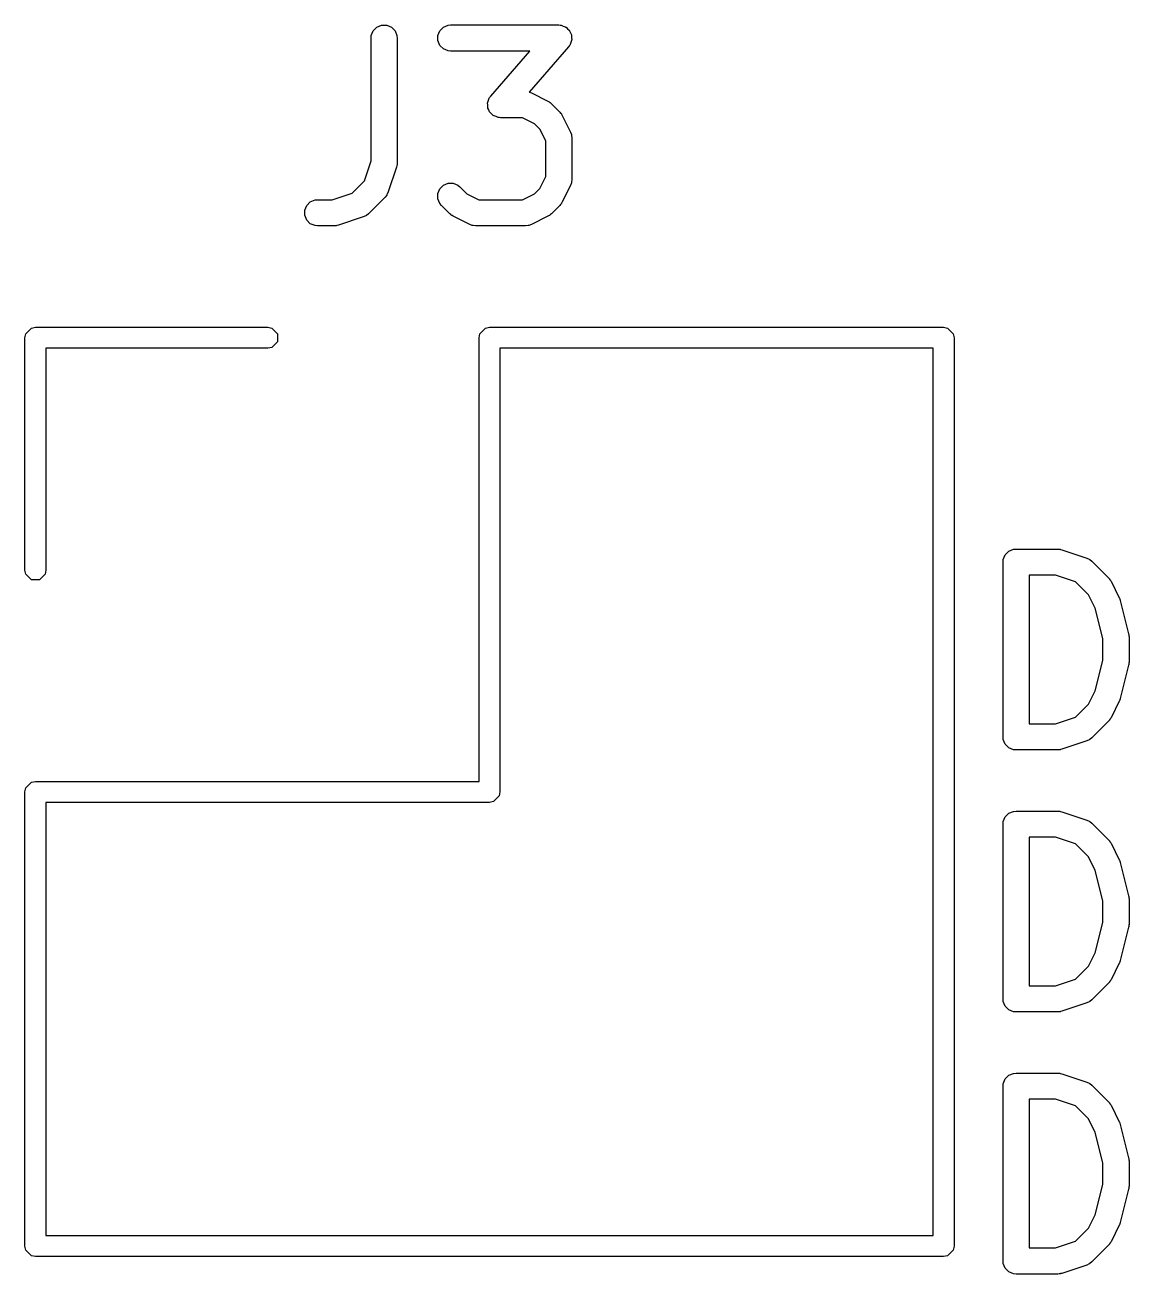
# Model space of a CAD drawing. Extents: x 34.8 to 94.5, y -157.8 to -74.1.
# Drawn here: x 47.61 to 53.93, y -112.03 to -104.88 of the extents above; entities that cross this region are included whole.
import ezdxf

# ---------------------------------------------------------------- set-up
doc = ezdxf.new("R2010")
doc.units = 0
doc.layers.add('BLACK', color=7, linetype='CONTINUOUS')

msp = doc.modelspace()

# ---------------------------------------------------------------- linework, layer by layer
at = {"layer": 'BLACK', "linetype": 'CONTINUOUS'}
for p, q in [((49.624998, -104.892459), (49.652034, -104.88126)), ((49.652034, -104.88126), (49.681298, -104.88126)), ((49.681298, -104.88126), (49.708334, -104.892459)), ((50.005951, -104.892459), (50.032987, -104.88126)), ((50.032987, -104.88126), (50.047619, -104.879819)), ((50.047619, -104.879819), (50.666666, -104.879819)), ((50.666666, -104.879819), (50.674404, -104.880581)), ((50.674404, -104.880581), (50.676372, -104.88045)), ((50.676372, -104.88045), (50.677727, -104.880908)), ((50.677727, -104.880908), (50.681298, -104.88126)), ((50.681298, -104.88126), (50.692555, -104.885923)), ((50.692555, -104.885923), (50.704093, -104.889825)), ((50.704093, -104.889825), (50.705997, -104.89149)), ((49.591666, -104.954819), (49.593107, -104.940187)), ((49.591666, -105.656934), (49.591666, -104.954819)), ((49.593107, -104.940187), (49.604306, -104.913151)), ((49.604306, -104.913151), (49.624998, -104.892459)), ((49.708334, -104.892459), (49.729026, -104.913151)), ((49.729026, -104.913151), (49.740225, -104.940187)), ((49.740225, -104.940187), (49.741666, -104.954819)), ((49.741666, -104.954819), (49.741666, -105.669104)), ((49.97406, -104.940187), (49.985259, -104.913151)), ((49.97406, -104.969451), (49.97406, -104.940187)), ((49.985259, -104.913151), (50.005951, -104.892459)), ((50.705997, -104.89149), (50.708334, -104.892459)), ((50.708334, -104.892459), (50.716944, -104.901069)), ((50.716944, -104.901069), (50.726117, -104.909095)), ((50.726117, -104.909095), (50.727239, -104.911364)), ((50.727239, -104.911364), (50.729026, -104.913151)), ((50.729026, -104.913151), (50.733686, -104.924401)), ((50.733686, -104.924401), (50.739089, -104.935327)), ((50.739089, -104.935327), (50.739257, -104.93785)), ((50.739257, -104.93785), (50.740225, -104.940187)), ((50.740225, -104.940187), (50.740225, -104.952371)), ((50.740225, -104.952371), (50.741035, -104.964525)), ((49.985259, -104.996487), (49.97406, -104.969451)), ((50.005951, -105.017179), (49.985259, -104.996487)), ((50.032987, -105.028378), (50.005951, -105.017179)), ((50.047619, -105.029819), (50.032987, -105.028378)), ((50.501384, -105.029819), (50.047619, -105.029819)), ((50.27689, -105.286383), (50.501384, -105.029819)), ((50.723109, -105.004207), (50.496213, -105.263516)), ((50.72763, -104.997882), (50.723109, -105.004207)), ((50.729026, -104.996487), (50.72763, -104.997882)), ((50.729574, -104.995163), (50.729026, -104.996487)), ((50.73166, -104.992246), (50.729574, -104.995163)), ((50.735561, -104.980708), (50.73166, -104.992246)), ((50.740225, -104.969451), (50.735561, -104.980708)), ((50.741035, -104.964525), (50.740225, -104.96692)), ((50.740225, -104.96692), (50.740225, -104.969451)), ((50.259774, -105.321139), (50.264437, -105.309881)), ((50.264437, -105.309881), (50.268339, -105.298344)), ((50.268339, -105.298344), (50.270424, -105.295426)), ((50.270424, -105.295426), (50.270973, -105.294103)), ((50.270973, -105.294103), (50.272368, -105.292707)), ((50.272368, -105.292707), (50.27689, -105.286383)), ((50.496213, -105.263516), (50.509731, -105.268689)), ((50.509731, -105.268689), (50.604969, -105.316308)), ((50.604969, -105.316308), (50.611268, -105.320272)), ((50.258964, -105.326065), (50.259774, -105.323669)), ((50.259774, -105.338218), (50.258964, -105.326065)), ((50.259774, -105.323669), (50.259774, -105.321139)), ((50.259774, -105.350403), (50.259774, -105.338218)), ((50.260741, -105.352739), (50.259774, -105.350403)), ((50.26091, -105.355263), (50.260741, -105.352739)), ((50.266312, -105.366188), (50.26091, -105.355263)), ((50.270973, -105.377439), (50.266312, -105.366188)), ((50.272759, -105.379225), (50.270973, -105.377439)), ((50.273882, -105.381495), (50.272759, -105.379225)), ((50.283054, -105.38952), (50.273882, -105.381495)), ((50.291665, -105.398131), (50.283054, -105.38952)), ((50.611268, -105.320272), (50.613096, -105.32103)), ((50.613096, -105.32103), (50.615152, -105.322718)), ((50.615152, -105.322718), (50.617412, -105.32414)), ((50.617412, -105.32414), (50.618711, -105.325638)), ((50.618711, -105.325638), (50.624461, -105.330357)), ((50.624461, -105.330357), (50.67208, -105.377976)), ((50.67208, -105.377976), (50.676798, -105.383725)), ((50.676798, -105.383725), (50.678297, -105.385025)), ((50.678297, -105.385025), (50.679718, -105.387284)), ((50.679718, -105.387284), (50.681407, -105.389341)), ((50.681407, -105.389341), (50.682164, -105.391168)), ((50.294001, -105.399099), (50.291665, -105.398131)), ((50.295906, -105.400765), (50.294001, -105.399099)), ((50.307443, -105.404666), (50.295906, -105.400765)), ((50.318701, -105.40933), (50.307443, -105.404666)), ((50.322271, -105.409681), (50.318701, -105.40933)), ((50.323627, -105.41014), (50.322271, -105.409681)), ((50.325594, -105.410008), (50.323627, -105.41014)), ((50.333333, -105.410771), (50.325594, -105.410008)), ((50.458485, -105.410771), (50.333333, -105.410771)), ((50.527001, -105.445029), (50.458485, -105.410771)), ((50.557408, -105.475436), (50.527001, -105.445029)), ((50.682164, -105.391168), (50.686129, -105.397468)), ((50.686129, -105.397468), (50.733748, -105.492706)), ((50.591666, -105.543952), (50.557408, -105.475436)), ((50.733748, -105.492706), (50.739003, -105.506437)), ((50.739003, -105.506437), (50.739194, -105.509126)), ((50.739194, -105.509126), (50.740225, -105.511615)), ((50.740225, -105.511615), (50.741666, -105.526247)), ((50.741666, -105.526247), (50.741666, -105.764342)), ((50.591666, -105.746637), (50.591666, -105.543952)), ((49.553494, -105.771447), (49.591666, -105.656934)), ((49.741666, -105.669104), (49.740936, -105.67651)), ((49.740936, -105.67651), (49.741077, -105.678485)), ((49.737817, -105.692822), (49.690198, -105.835678)), ((49.739466, -105.685566), (49.737817, -105.692822)), ((49.740225, -105.683736), (49.739466, -105.685566)), ((49.740486, -105.681082), (49.740225, -105.683736)), ((49.741077, -105.678485), (49.740486, -105.681082)), ((50.557407, -105.815153), (50.591666, -105.746637)), ((49.483295, -105.841647), (49.553494, -105.771447)), ((49.97406, -105.844948), (49.985259, -105.817912)), ((49.985259, -105.817912), (50.005952, -105.797219)), ((50.005952, -105.797219), (50.032988, -105.786021)), ((50.032988, -105.786021), (50.062251, -105.786021)), ((50.062251, -105.786021), (50.089287, -105.79722)), ((50.089287, -105.79722), (50.100653, -105.806548)), ((50.100653, -105.806548), (50.139665, -105.845561)), ((50.527, -105.845561), (50.557407, -105.815153)), ((50.733748, -105.797883), (50.686129, -105.893121)), ((50.739003, -105.784152), (50.733748, -105.797883)), ((50.739194, -105.781462), (50.739003, -105.784152)), ((50.740225, -105.778974), (50.739194, -105.781462)), ((50.741666, -105.764342), (50.740225, -105.778974)), ((49.244046, -105.892459), (49.271082, -105.88126)), ((49.271082, -105.88126), (49.285714, -105.879819)), ((49.285714, -105.879819), (49.368782, -105.879819)), ((49.368782, -105.879819), (49.483295, -105.841647)), ((49.672081, -105.864993), (49.576842, -105.960233)), ((49.681408, -105.853628), (49.672081, -105.864993)), ((49.682438, -105.851139), (49.681408, -105.853628)), ((49.684204, -105.849104), (49.682438, -105.851139)), ((49.690198, -105.835678), (49.684204, -105.849104)), ((49.97406, -105.874211), (49.97406, -105.844948)), ((49.985258, -105.901247), (49.97406, -105.874211)), ((50.139665, -105.845561), (50.208181, -105.879819)), ((50.208181, -105.879819), (50.458485, -105.879819)), ((50.458485, -105.879819), (50.527, -105.845561)), ((49.212155, -105.940187), (49.223354, -105.913151)), ((49.212155, -105.969451), (49.212155, -105.940187)), ((49.223354, -105.913151), (49.244046, -105.892459)), ((49.576842, -105.960233), (49.565477, -105.96956)), ((49.994585, -105.912612), (49.985258, -105.901247)), ((50.042204, -105.960232), (49.994585, -105.912612)), ((50.047953, -105.96495), (50.042204, -105.960232)), ((50.624462, -105.960232), (50.618712, -105.96495)), ((50.67208, -105.912613), (50.624462, -105.960232)), ((50.676798, -105.906863), (50.67208, -105.912613)), ((50.678297, -105.905564), (50.676798, -105.906863)), ((50.679718, -105.903305), (50.678297, -105.905564)), ((50.681408, -105.901247), (50.679718, -105.903305)), ((50.682165, -105.899417), (50.681408, -105.901247)), ((50.686129, -105.893121), (50.682165, -105.899417)), ((49.223354, -105.996487), (49.212155, -105.969451)), ((49.244046, -106.017179), (49.223354, -105.996487)), ((49.271082, -106.028378), (49.244046, -106.017179)), ((49.285714, -106.029819), (49.271082, -106.028378)), ((49.380952, -106.029819), (49.285714, -106.029819)), ((49.388357, -106.029089), (49.380952, -106.029819)), ((49.390332, -106.02923), (49.388357, -106.029089)), ((49.392929, -106.028639), (49.390332, -106.02923)), ((49.395584, -106.028378), (49.392929, -106.028639)), ((49.397415, -106.027619), (49.395584, -106.028378)), ((49.404669, -106.02597), (49.397415, -106.027619)), ((49.547526, -105.978351), (49.404669, -106.02597)), ((49.560951, -105.972357), (49.547526, -105.978351)), ((49.562986, -105.970591), (49.560951, -105.972357)), ((49.565477, -105.96956), (49.562986, -105.970591)), ((50.049254, -105.96645), (50.047953, -105.96495)), ((50.051513, -105.967872), (50.049254, -105.96645)), ((50.05357, -105.96956), (50.051513, -105.967872)), ((50.055397, -105.970317), (50.05357, -105.96956)), ((50.061697, -105.974282), (50.055397, -105.970317)), ((50.156935, -106.021901), (50.061697, -105.974282)), ((50.170666, -106.027156), (50.156935, -106.021901)), ((50.173355, -106.027347), (50.170666, -106.027156)), ((50.175844, -106.028378), (50.173355, -106.027347)), ((50.190476, -106.029819), (50.175844, -106.028378)), ((50.47619, -106.029819), (50.190476, -106.029819)), ((50.490822, -106.028378), (50.47619, -106.029819)), ((50.493311, -106.027346), (50.490822, -106.028378)), ((50.495999, -106.027156), (50.493311, -106.027346)), ((50.509731, -106.021901), (50.495999, -106.027156)), ((50.604969, -105.974282), (50.509731, -106.021901)), ((50.611268, -105.970317), (50.604969, -105.974282)), ((50.613096, -105.96956), (50.611268, -105.970317)), ((50.615152, -105.967872), (50.613096, -105.96956)), ((50.617412, -105.96645), (50.615152, -105.967872)), ((50.618712, -105.96495), (50.617412, -105.96645)), ((47.61, -106.67), (47.614567, -106.647039)), ((47.61, -108), (47.61, -106.67)), ((47.614567, -106.647039), (47.647039, -106.614567)), ((47.647039, -106.614567), (47.67, -106.61)), ((47.67, -106.61), (49, -106.61)), ((49, -106.61), (49.022961, -106.614567)), ((49.022961, -106.614567), (49.055433, -106.647039)), ((49.055433, -106.647039), (49.055433, -106.692961)), ((50.21, -106.67), (50.214567, -106.647039)), ((50.21, -109.21), (50.21, -106.67)), ((50.214567, -106.647039), (50.247039, -106.614567)), ((50.247039, -106.614567), (50.27, -106.61)), ((50.27, -106.61), (52.87, -106.61)), ((52.87, -106.61), (52.892961, -106.614567)), ((52.892961, -106.614567), (52.925433, -106.647039)), ((52.925433, -106.647039), (52.93, -106.67)), ((52.93, -106.67), (52.93, -111.87)), ((49, -106.73), (47.73, -106.73)), ((47.73, -106.73), (47.73, -108)), ((49.022961, -106.725433), (49, -106.73)), ((49.055433, -106.692961), (49.022961, -106.725433)), ((50.33, -106.73), (50.33, -109.27)), ((52.81, -106.73), (50.33, -106.73)), ((52.81, -111.81), (52.81, -106.73)), ((53.223354, -107.913151), (53.244046, -107.892459)), ((53.244046, -107.892459), (53.271082, -107.88126)), ((53.271082, -107.88126), (53.285714, -107.879819)), ((53.285714, -107.879819), (53.523809, -107.879819)), ((53.523809, -107.879819), (53.531214, -107.880548)), ((53.531214, -107.880548), (53.533189, -107.880408)), ((53.533189, -107.880408), (53.535786, -107.880998)), ((53.535786, -107.880998), (53.538441, -107.88126)), ((53.538441, -107.88126), (53.540272, -107.882018)), ((53.540272, -107.882018), (53.547526, -107.883668)), ((53.547526, -107.883668), (53.690383, -107.931287)), ((53.210714, -107.954819), (53.212155, -107.940187)), ((53.210714, -108.954819), (53.210714, -107.954819)), ((53.212155, -107.940187), (53.223354, -107.913151)), ((53.690383, -107.931287), (53.703808, -107.937281)), ((53.703808, -107.937281), (53.705843, -107.939046)), ((53.705843, -107.939046), (53.708334, -107.940078)), ((53.708334, -107.940078), (53.719699, -107.949405)), ((53.719699, -107.949405), (53.814937, -108.044643)), ((47.614567, -108.022961), (47.61, -108)), ((47.647039, -108.055433), (47.614567, -108.022961)), ((47.725433, -108.022961), (47.692961, -108.055433)), ((47.73, -108), (47.725433, -108.022961)), ((53.511639, -108.029819), (53.360714, -108.029819)), ((53.360714, -108.029819), (53.360714, -108.879819)), ((53.626152, -108.06799), (53.511639, -108.029819)), ((47.692961, -108.055433), (47.647039, -108.055433)), ((53.700265, -108.142103), (53.626152, -108.06799)), ((53.814937, -108.044643), (53.819657, -108.050393)), ((53.819657, -108.050393), (53.821154, -108.051692)), ((53.821154, -108.051692), (53.822573, -108.053946)), ((53.822573, -108.053946), (53.824265, -108.056008)), ((53.824265, -108.056008), (53.825023, -108.05784)), ((53.825023, -108.05784), (53.828986, -108.064135)), ((53.828986, -108.064135), (53.876605, -108.159373)), ((53.738758, -108.21909), (53.700265, -108.142103)), ((53.876605, -108.159373), (53.877014, -108.160442)), ((53.877014, -108.160442), (53.877337, -108.160878)), ((53.877337, -108.160878), (53.879523, -108.166997)), ((53.879523, -108.166997), (53.88186, -108.173104)), ((53.88186, -108.173104), (53.881898, -108.173644)), ((53.881898, -108.173644), (53.882284, -108.174724)), ((53.882284, -108.174724), (53.929903, -108.3652)), ((53.782142, -108.392624), (53.738758, -108.21909)), ((53.782142, -108.517013), (53.782142, -108.392624)), ((53.929903, -108.3652), (53.930278, -108.367736)), ((53.930278, -108.367736), (53.930701, -108.368758)), ((53.930701, -108.368758), (53.931243, -108.37427)), ((53.931243, -108.37427), (53.932053, -108.379744)), ((53.932053, -108.379744), (53.93189, -108.380836)), ((53.93189, -108.380836), (53.932142, -108.38339)), ((53.932142, -108.38339), (53.932142, -108.526247)), ((53.738758, -108.690547), (53.782142, -108.517013)), ((53.931243, -108.535366), (53.930701, -108.540879)), ((53.932053, -108.529893), (53.931243, -108.535366)), ((53.932142, -108.526247), (53.93189, -108.5288)), ((53.93189, -108.5288), (53.932053, -108.529893)), ((53.929903, -108.544437), (53.882284, -108.734913)), ((53.930278, -108.5419), (53.929903, -108.544437)), ((53.930701, -108.540879), (53.930278, -108.5419)), ((53.700264, -108.767534), (53.738758, -108.690547)), ((53.876605, -108.750264), (53.828986, -108.845502)), ((53.877014, -108.749194), (53.876605, -108.750264)), ((53.877337, -108.748759), (53.877014, -108.749194)), ((53.879529, -108.742622), (53.877337, -108.748759)), ((53.88186, -108.736533), (53.879529, -108.742622)), ((53.881898, -108.735992), (53.88186, -108.736533)), ((53.882284, -108.734913), (53.881898, -108.735992)), ((53.626152, -108.841647), (53.700264, -108.767534)), ((53.360714, -108.879819), (53.511639, -108.879819)), ((53.511639, -108.879819), (53.626152, -108.841647)), ((53.814938, -108.864993), (53.719699, -108.960233)), ((53.819655, -108.859244), (53.814938, -108.864993)), ((53.821154, -108.857945), (53.819655, -108.859244)), ((53.822575, -108.855686), (53.821154, -108.857945)), ((53.824265, -108.853628), (53.822575, -108.855686)), ((53.825022, -108.851798), (53.824265, -108.853628)), ((53.828986, -108.845502), (53.825022, -108.851798)), ((53.212155, -108.969451), (53.210714, -108.954819)), ((53.719699, -108.960233), (53.708334, -108.96956)), ((53.223354, -108.996487), (53.212155, -108.969451)), ((53.244046, -109.017179), (53.223354, -108.996487)), ((53.271082, -109.028378), (53.244046, -109.017179)), ((53.285714, -109.029819), (53.271082, -109.028378)), ((53.523809, -109.029819), (53.285714, -109.029819)), ((53.531214, -109.029089), (53.523809, -109.029819)), ((53.533189, -109.02923), (53.531214, -109.029089)), ((53.535786, -109.028639), (53.533189, -109.02923)), ((53.538441, -109.028378), (53.535786, -109.028639)), ((53.540272, -109.027619), (53.538441, -109.028378)), ((53.547526, -109.02597), (53.540272, -109.027619)), ((53.690383, -108.978351), (53.547526, -109.02597)), ((53.703808, -108.972357), (53.690383, -108.978351)), ((53.705843, -108.970591), (53.703808, -108.972357)), ((53.708334, -108.96956), (53.705843, -108.970591)), ((47.61, -109.27), (47.614567, -109.247039)), ((47.614567, -109.247039), (47.647039, -109.214567)), ((47.647039, -109.214567), (47.67, -109.21)), ((47.67, -109.21), (50.21, -109.21)), ((47.61, -111.87), (47.61, -109.27)), ((50.325433, -109.292961), (50.292961, -109.325433)), ((50.33, -109.27), (50.325433, -109.292961)), ((50.27, -109.33), (47.73, -109.33)), ((47.73, -109.33), (47.73, -111.81)), ((50.292961, -109.325433), (50.27, -109.33)), ((53.223354, -109.413151), (53.244046, -109.392459)), ((53.244046, -109.392459), (53.271082, -109.38126)), ((53.271082, -109.38126), (53.285714, -109.379819)), ((53.285714, -109.379819), (53.523809, -109.379819)), ((53.523809, -109.379819), (53.531214, -109.380548)), ((53.531214, -109.380548), (53.533189, -109.380408)), ((53.533189, -109.380408), (53.535786, -109.380998)), ((53.535786, -109.380998), (53.538441, -109.38126)), ((53.538441, -109.38126), (53.540272, -109.382018)), ((53.540272, -109.382018), (53.547526, -109.383668)), ((53.547526, -109.383668), (53.690383, -109.431287)), ((53.210714, -109.454819), (53.212155, -109.440187)), ((53.210714, -110.454819), (53.210714, -109.454819)), ((53.212155, -109.440187), (53.223354, -109.413151)), ((53.690383, -109.431287), (53.703808, -109.437281)), ((53.703808, -109.437281), (53.705843, -109.439046)), ((53.705843, -109.439046), (53.708334, -109.440078)), ((53.708334, -109.440078), (53.719699, -109.449405)), ((53.719699, -109.449405), (53.814937, -109.544643)), ((53.511639, -109.529819), (53.360714, -109.529819)), ((53.360714, -109.529819), (53.360714, -110.379819)), ((53.626152, -109.56799), (53.511639, -109.529819)), ((53.700265, -109.642103), (53.626152, -109.56799)), ((53.814937, -109.544643), (53.819657, -109.550393)), ((53.819657, -109.550393), (53.821154, -109.551692)), ((53.821154, -109.551692), (53.822573, -109.553946)), ((53.822573, -109.553946), (53.824265, -109.556008)), ((53.824265, -109.556008), (53.825023, -109.55784)), ((53.825023, -109.55784), (53.828986, -109.564135)), ((53.828986, -109.564135), (53.876605, -109.659373)), ((53.738758, -109.71909), (53.700265, -109.642103)), ((53.876605, -109.659373), (53.877014, -109.660442)), ((53.877014, -109.660442), (53.877337, -109.660878)), ((53.877337, -109.660878), (53.879523, -109.666997)), ((53.879523, -109.666997), (53.88186, -109.673104)), ((53.88186, -109.673104), (53.881898, -109.673644)), ((53.881898, -109.673644), (53.882284, -109.674724)), ((53.882284, -109.674724), (53.929903, -109.8652)), ((53.782142, -109.892624), (53.738758, -109.71909)), ((53.782142, -110.017013), (53.782142, -109.892624)), ((53.929903, -109.8652), (53.930278, -109.867736)), ((53.930278, -109.867736), (53.930701, -109.868758)), ((53.930701, -109.868758), (53.931243, -109.87427)), ((53.931243, -109.87427), (53.932053, -109.879744)), ((53.932053, -109.879744), (53.93189, -109.880836)), ((53.93189, -109.880836), (53.932142, -109.88339)), ((53.932142, -109.88339), (53.932142, -110.026247)), ((53.738758, -110.190547), (53.782142, -110.017013)), ((53.931243, -110.035366), (53.930701, -110.040879)), ((53.932053, -110.029893), (53.931243, -110.035366)), ((53.932142, -110.026247), (53.93189, -110.0288)), ((53.93189, -110.0288), (53.932053, -110.029893)), ((53.929903, -110.044437), (53.882284, -110.234913)), ((53.930278, -110.0419), (53.929903, -110.044437)), ((53.930701, -110.040879), (53.930278, -110.0419)), ((53.700264, -110.267534), (53.738758, -110.190547)), ((53.876605, -110.250264), (53.828986, -110.345502)), ((53.877014, -110.249194), (53.876605, -110.250264)), ((53.877337, -110.248759), (53.877014, -110.249194)), ((53.879529, -110.242622), (53.877337, -110.248759)), ((53.88186, -110.236533), (53.879529, -110.242622)), ((53.881898, -110.235992), (53.88186, -110.236533)), ((53.882284, -110.234913), (53.881898, -110.235992)), ((53.626152, -110.341647), (53.700264, -110.267534)), ((53.360714, -110.379819), (53.511639, -110.379819)), ((53.511639, -110.379819), (53.626152, -110.341647)), ((53.814938, -110.364993), (53.719699, -110.460233)), ((53.819655, -110.359244), (53.814938, -110.364993)), ((53.821154, -110.357945), (53.819655, -110.359244)), ((53.822575, -110.355686), (53.821154, -110.357945)), ((53.824265, -110.353628), (53.822575, -110.355686)), ((53.825022, -110.351798), (53.824265, -110.353628)), ((53.828986, -110.345502), (53.825022, -110.351798)), ((53.212155, -110.469451), (53.210714, -110.454819)), ((53.719699, -110.460233), (53.708334, -110.46956)), ((53.223354, -110.496487), (53.212155, -110.469451)), ((53.244046, -110.517179), (53.223354, -110.496487)), ((53.271082, -110.528378), (53.244046, -110.517179)), ((53.285714, -110.529819), (53.271082, -110.528378)), ((53.523809, -110.529819), (53.285714, -110.529819)), ((53.531214, -110.529089), (53.523809, -110.529819)), ((53.533189, -110.52923), (53.531214, -110.529089)), ((53.535786, -110.528639), (53.533189, -110.52923)), ((53.538441, -110.528378), (53.535786, -110.528639)), ((53.540272, -110.527619), (53.538441, -110.528378)), ((53.547526, -110.52597), (53.540272, -110.527619)), ((53.690383, -110.478351), (53.547526, -110.52597)), ((53.703808, -110.472357), (53.690383, -110.478351)), ((53.705843, -110.470591), (53.703808, -110.472357)), ((53.708334, -110.46956), (53.705843, -110.470591)), ((53.223354, -110.913151), (53.244046, -110.892459)), ((53.244046, -110.892459), (53.271082, -110.88126)), ((53.271082, -110.88126), (53.285714, -110.879819)), ((53.285714, -110.879819), (53.523809, -110.879819)), ((53.523809, -110.879819), (53.531214, -110.880548)), ((53.531214, -110.880548), (53.533189, -110.880408)), ((53.533189, -110.880408), (53.535786, -110.880998)), ((53.535786, -110.880998), (53.538441, -110.88126)), ((53.538441, -110.88126), (53.540272, -110.882018)), ((53.540272, -110.882018), (53.547526, -110.883668)), ((53.547526, -110.883668), (53.690383, -110.931287)), ((53.210714, -110.954819), (53.212155, -110.940187)), ((53.210714, -111.954819), (53.210714, -110.954819)), ((53.212155, -110.940187), (53.223354, -110.913151)), ((53.690383, -110.931287), (53.703808, -110.937281)), ((53.703808, -110.937281), (53.705843, -110.939046)), ((53.705843, -110.939046), (53.708334, -110.940078)), ((53.708334, -110.940078), (53.719699, -110.949405)), ((53.719699, -110.949405), (53.814937, -111.044643)), ((53.511639, -111.029819), (53.360714, -111.029819)), ((53.360714, -111.029819), (53.360714, -111.879819)), ((53.626152, -111.06799), (53.511639, -111.029819)), ((53.700265, -111.142103), (53.626152, -111.06799)), ((53.814937, -111.044643), (53.819657, -111.050393)), ((53.819657, -111.050393), (53.821154, -111.051692)), ((53.821154, -111.051692), (53.822573, -111.053946)), ((53.822573, -111.053946), (53.824265, -111.056008)), ((53.824265, -111.056008), (53.825023, -111.05784)), ((53.825023, -111.05784), (53.828986, -111.064135)), ((53.828986, -111.064135), (53.876605, -111.159373)), ((53.738758, -111.21909), (53.700265, -111.142103)), ((53.876605, -111.159373), (53.877014, -111.160442)), ((53.877014, -111.160442), (53.877337, -111.160878)), ((53.877337, -111.160878), (53.879523, -111.166997)), ((53.879523, -111.166997), (53.88186, -111.173104)), ((53.88186, -111.173104), (53.881898, -111.173644)), ((53.881898, -111.173644), (53.882284, -111.174724)), ((53.882284, -111.174724), (53.929903, -111.3652)), ((53.782142, -111.392624), (53.738758, -111.21909)), ((53.782142, -111.517013), (53.782142, -111.392624)), ((53.929903, -111.3652), (53.930278, -111.367736)), ((53.930278, -111.367736), (53.930701, -111.368758)), ((53.930701, -111.368758), (53.931243, -111.37427)), ((53.931243, -111.37427), (53.932053, -111.379744)), ((53.932053, -111.379744), (53.93189, -111.380836)), ((53.93189, -111.380836), (53.932142, -111.38339)), ((53.932142, -111.38339), (53.932142, -111.526247)), ((53.738758, -111.690547), (53.782142, -111.517013)), ((53.931243, -111.535366), (53.930701, -111.540879)), ((53.932053, -111.529893), (53.931243, -111.535366)), ((53.932142, -111.526247), (53.93189, -111.5288)), ((53.93189, -111.5288), (53.932053, -111.529893)), ((53.929903, -111.544437), (53.882284, -111.734913)), ((53.930278, -111.5419), (53.929903, -111.544437)), ((53.930701, -111.540879), (53.930278, -111.5419)), ((53.700264, -111.767534), (53.738758, -111.690547)), ((53.876605, -111.750264), (53.828986, -111.845502)), ((53.877014, -111.749194), (53.876605, -111.750264)), ((53.877337, -111.748759), (53.877014, -111.749194)), ((53.879529, -111.742622), (53.877337, -111.748759)), ((53.88186, -111.736533), (53.879529, -111.742622)), ((53.881898, -111.735992), (53.88186, -111.736533)), ((53.882284, -111.734913), (53.881898, -111.735992)), ((47.73, -111.81), (52.81, -111.81)), ((53.626152, -111.841647), (53.700264, -111.767534)), ((47.614567, -111.892961), (47.61, -111.87)), ((47.647039, -111.925433), (47.614567, -111.892961)), ((52.925433, -111.892961), (52.892961, -111.925433)), ((52.93, -111.87), (52.925433, -111.892961)), ((53.360714, -111.879819), (53.511639, -111.879819)), ((53.511639, -111.879819), (53.626152, -111.841647)), ((53.814938, -111.864993), (53.719699, -111.960233)), ((53.819655, -111.859244), (53.814938, -111.864993)), ((53.821154, -111.857945), (53.819655, -111.859244)), ((53.822575, -111.855686), (53.821154, -111.857945)), ((53.824265, -111.853628), (53.822575, -111.855686)), ((53.825022, -111.851798), (53.824265, -111.853628)), ((53.828986, -111.845502), (53.825022, -111.851798)), ((47.67, -111.93), (47.647039, -111.925433)), ((52.87, -111.93), (47.67, -111.93)), ((52.892961, -111.925433), (52.87, -111.93)), ((53.212155, -111.969451), (53.210714, -111.954819)), ((53.719699, -111.960233), (53.708334, -111.96956)), ((53.223354, -111.996487), (53.212155, -111.969451)), ((53.244046, -112.017179), (53.223354, -111.996487)), ((53.271082, -112.028378), (53.244046, -112.017179)), ((53.285714, -112.029819), (53.271082, -112.028378)), ((53.523809, -112.029819), (53.285714, -112.029819)), ((53.531214, -112.029089), (53.523809, -112.029819)), ((53.533189, -112.02923), (53.531214, -112.029089)), ((53.535786, -112.028639), (53.533189, -112.02923)), ((53.538441, -112.028378), (53.535786, -112.028639)), ((53.540272, -112.027619), (53.538441, -112.028378)), ((53.547526, -112.02597), (53.540272, -112.027619)), ((53.690383, -111.978351), (53.547526, -112.02597)), ((53.703808, -111.972357), (53.690383, -111.978351)), ((53.705843, -111.970591), (53.703808, -111.972357)), ((53.708334, -111.96956), (53.705843, -111.970591))]:
    msp.add_line(p, q, dxfattribs=at)

doc.saveas('drawing.dxf')
